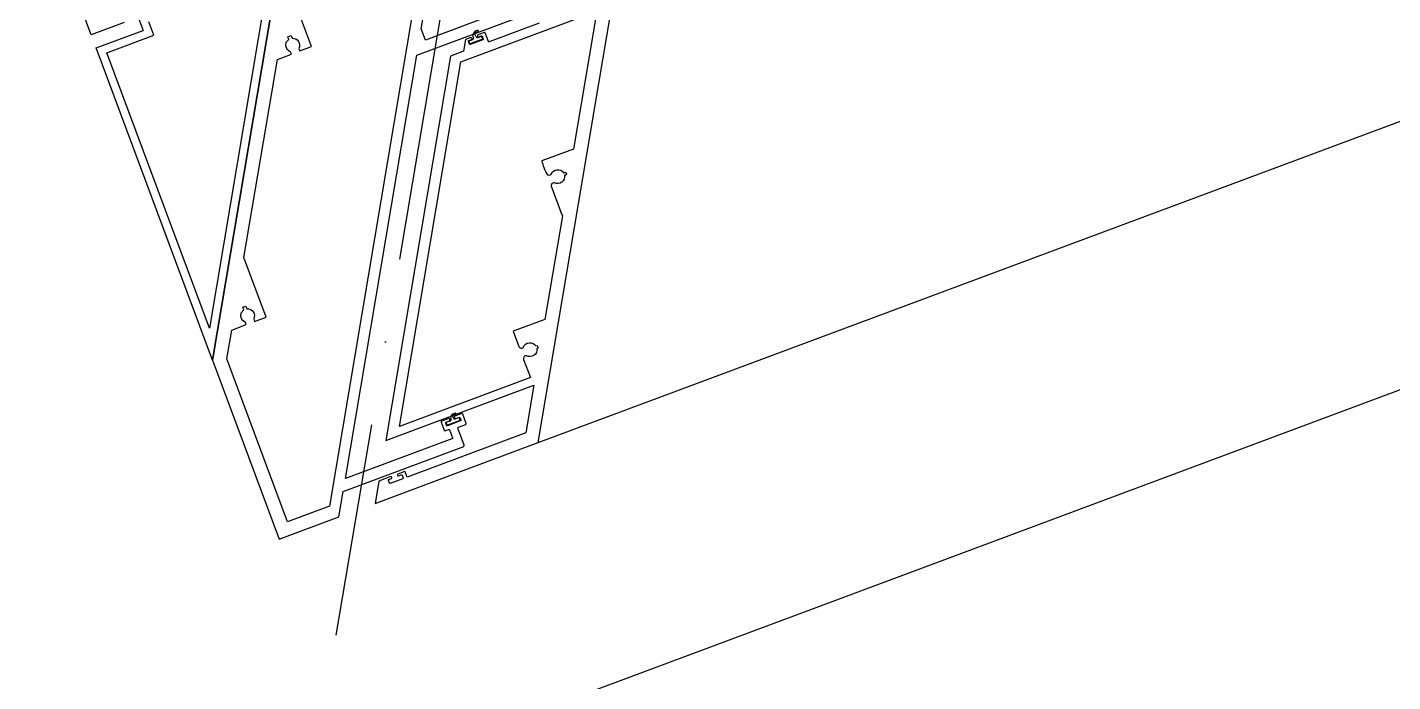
# Model space of a CAD drawing. Extents: x 12199666 to 24617114, y 1197707 to 2548648.
# Drawn here: x 12315454.2 to 12315943.4, y 1286010.6 to 1286244.8 of the extents above; entities that cross this region are included whole.
import ezdxf

# ---------------------------------------------------------------- set-up
doc = ezdxf.new("R2010")
doc.units = 0
doc.header["$LTSCALE"] = 10
doc.header["$MEASUREMENT"] = 0
doc.linetypes.add('TX-PLAN-T1-F11$0$ACAD_ISO04W100', pattern=[30, 24, -3, 0, -3])
doc.linetypes.add('TX-PLAN-T1-F11$0$BROKEN_2', pattern=[17.7, 12.5, -2.5, 0.2, -2.5])
doc.layers.add('TX-PLAN-T1-F11$0$_EDO-ALUMINIUM-SECTION', color=90, linetype='Continuous', lineweight=30)
for name, color, linetype in [('TX-PLAN-T1-F11$0$F-Alum', 4, 'Continuous'), ('TX-PLAN-T1-F11$0$F-center', 6, 'TX-PLAN-T1-F11$0$ACAD_ISO04W100'), ('TX-PLAN-T1-F11$0$F-concrete', 7, 'Continuous'), ('TX-PLAN-T1-F11$0$F-Gaskets', 8, 'Continuous'), ('TX-PLAN-T1-F11$0$F_MISC', 8, 'Continuous'), ('TX-PLAN-T1-F11$0$FITTINGS', 7, 'Continuous'), ('TX-PLAN-T1-F11$0$Hatch', 8, 'Continuous')]:
    doc.layers.add(name, color=color, linetype=linetype)

# ---------------------------------------------------------------- blocks, each defined once
blk = doc.blocks.new('*U193')
at = {"layer": 'TX-PLAN-T1-F11$0$F-Alum'}
blk.add_line((1440, 265.61), (565.21, -239.78), dxfattribs=at)
blk.add_lwpolyline([(1464.67, 117.49), (1481.25, 127.07, -0.414214), (1481.52, 127), (1483.17, 124.15, 0.414214), (1483.44, 124.08), (1485.65, 125.35, 0.371001), (1485.68, 125.79, 0.371001), (1485.28, 125.99), (1484.35, 125.45, -0.414214), (1484.08, 125.53), (1483.54, 126.46, -0.414214), (1483.61, 126.73), (1487.74, 129.11, -0.414214), (1488.01, 129.04), (1488.55, 128.11, -0.414214), (1488.48, 127.84), (1487.54, 127.3, 0.324751), (1487.5, 126.85, 0.324751), (1487.91, 126.66), (1489.67, 127.67), (1489.67, 131.94), (1494, 134.44), (1494, 273.92), (1445, 245.61), (1445, 262.93), (1484.28, 285.62), (1485.29, 283.88, 0.414214), (1485.56, 283.81), (1487.77, 285.08, 0.370983), (1487.8, 285.52, 0.370983), (1487.4, 285.72), (1486.47, 285.19, -0.414214), (1486.2, 285.26), (1485.66, 286.19, -0.414214), (1485.73, 286.46), (1489.86, 288.85, -0.414214), (1490.13, 288.77), (1490.67, 287.84, -0.414214), (1490.6, 287.57), (1489.67, 287.03, 0.386506), (1489.65, 286.59, 0.386506), (1490.03, 286.39), (1494, 288.68), (1494, 296.8), (1465.77, 280.5), (1440, 265.61), (1440, 22)], format="xyb", dxfattribs=at)
blk.add_lwpolyline([(1490, 268.14), (1490, 135.82), (1445, 109.82), (1445, 159.92), (1455.5, 165.96, 0.074616), (1453.03, 170.24, 0.485318), (1451.45, 170.13, -0.625689), (1447.11, 168.91), (1446.89, 168.78, -1.655975), (1446.66, 169.66, -0.636825), (1449.78, 172.94, 0.071948), (1449.87, 172.93, 0.577186), (1450.56, 174.53, 0.000784), (1445, 184.14), (1445, 221.72), (1455.52, 227.81), (1452.64, 232.81, 0.547967), (1450.94, 232.84, -0.625579), (1446.61, 231.63), (1446.18, 231.37), (1445.67, 232.24), (1446.11, 232.49, -0.625579), (1449.32, 235.64, 0.561553), (1450.11, 237.17), (1446.67, 243.11), (1446.67, 243.11)], format="xyb", close=True, dxfattribs=at)
at = {"layer": 'TX-PLAN-T1-F11$0$F-center'}
blk.add_line((1500, -30.81), (1500, 345.67), dxfattribs=at)
at = {"layer": 'TX-PLAN-T1-F11$0$F-concrete'}
blk.add_line((1584.68, 453.13), (460.04, -196.6), dxfattribs=at)
blk.add_line((1584.68, 453.13), (460.04, -196.6), dxfattribs=at)
at = {"layer": 'TX-PLAN-T1-F11$0$F-Gaskets'}
blk.add_lwpolyline([(1488.37, 128.32), (1488.12, 128.75, 0.414214), (1487.78, 128.84), (1483.88, 126.59, 0.414214), (1483.79, 126.25), (1484.04, 125.82, 0.414214), (1484.38, 125.73), (1485.46, 126.35, -0.302264), (1486.31, 125.88), (1486.46, 125.62, -0.517396), (1486, 124.25, 0.275933), (1485.8, 124.16, 0.788636), (1485.89, 123.74, 0.457338), (1487.25, 126.17), (1487.18, 126.38, -0.302264), (1487.2, 127.35), (1488.28, 127.98, 0.414214)], format="xyb", close=True, dxfattribs=at)
blk = doc.blocks.new('*U182')
at = {"layer": 'TX-PLAN-T1-F11$0$FITTINGS', "color": 2, "linetype": 'TX-PLAN-T1-F11$0$BROKEN_2'}
blk.add_line((13.575607, -66.244446, -7.767326), (13.575607, 7.606323, -7.767326), dxfattribs=at)
at = {"layer": 'TX-PLAN-T1-F11$0$FITTINGS', "color": 7}
for p, q in [((2.659439, 3.130249, -7.767326), (0.597366, 1.065002, -7.767326)), ((24.491775, 3.130249, -7.767326), (26.553818, 1.065002, -7.767326)), ((-0.924378, -43.744446, -7.767326), (-0.199967, -0.865967, -7.767326)), ((27.355423, -0.923584, -7.767326), (28.075607, -43.744446, -7.767326)), ((28.075607, -43.744446, -7.767326), (-0.924378, -43.744446, -7.767326)), ((0.075607, -45.244446, -7.767326), (0.075607, -43.744446, -7.767326)), ((27.075607, -45.244446, -7.767326), (27.075607, -43.744446, -7.767326)), ((-3.424378, -63.244446, -7.767326), (-3.110199, -48.244446, -7.767326)), ((27.261413, -45.244446, -7.767326), (-0.110199, -45.244446, -7.767326)), ((25.792412, -48.244446, -7.767326), (1.358795, -48.244446, -7.767326)), ((30.575607, -63.244446, -7.767326), (30.261413, -48.244446, -7.767326)), ((-0.424397, -63.244446, -7.767326), (-0.140968, -49.713135, -7.767326)), ((27.575607, -63.244446, -7.767326), (27.292175, -49.713135, -7.767326)), ((30.575607, -63.244446, -7.767326), (-3.424378, -63.244446, -7.767326))]:
    blk.add_line(p, q, dxfattribs=at)
at = {"layer": 'TX-PLAN-T1-F11$0$FITTINGS', "color": 7, "elevation": -7.767326}
for points in [[(0.677322, 1.148071), (0.636948, 1.106933), (0.597366, 1.065002), (0.558578, 1.022338), (0.520645, 0.978881), (0.483536, 0.934753), (0.447311, 0.889892), (0.411941, 0.84436), (0.377426, 0.798156), (0.343826, 0.751281), (0.311142, 0.703796), (0.279373, 0.6557), (0.24852, 0.606933), (0.218643, 0.557617), (0.189682, 0.507751), (0.161697, 0.457336), (0.134689, 0.406433), (0.108658, 0.354919), (0.083633, 0.302978), (0.059616, 0.25061), (0.036606, 0.197692), (0.014603, 0.144409), (-0.006363, 0.090698), (-0.026291, 0.03656), (-0.045181, -0.017884), (-0.063034, -0.072754), (-0.079788, -0.12793), (-0.095505, -0.183411), (-0.110153, -0.239136), (-0.123703, -0.295227), (-0.136185, -0.351502), (-0.147598, -0.40802), (-0.157913, -0.464783), (-0.16713, -0.521668), (-0.175278, -0.578797), (-0.182297, -0.635987), (-0.188248, -0.69336), (-0.19307, -0.750855), (-0.196793, -0.80835), (-0.199387, -0.865967), (-0.200913, -0.923645)], [(3.794601, 3.857177), (6.236297, 4.031402), (8.681045, 4.155883), (11.127823, 4.230651), (13.575607, 4.255554), (16.023392, 4.230651), (18.470169, 4.155883), (20.914917, 4.031402), (23.356613, 3.857177)], [(26.473862, 1.148071), (26.514236, 1.106933), (26.553818, 1.065002), (26.592605, 1.022338), (26.630539, 0.978881), (26.667648, 0.934753), (26.703873, 0.889892), (26.739242, 0.84436), (26.773758, 0.798156), (26.807358, 0.751281), (26.840042, 0.703796), (26.871811, 0.6557), (26.902664, 0.606933), (26.932541, 0.557617), (26.961502, 0.507751), (26.989487, 0.457336), (27.016495, 0.406433), (27.042526, 0.354919), (27.067551, 0.302978), (27.091568, 0.25061), (27.114578, 0.197692), (27.136581, 0.144409), (27.157547, 0.090698), (27.177475, 0.03656), (27.196365, -0.017884), (27.214218, -0.072754), (27.230972, -0.12793), (27.246689, -0.183411), (27.261337, -0.239136), (27.274917, -0.295227), (27.287399, -0.351502), (27.298813, -0.40802), (27.309128, -0.464783), (27.318344, -0.521668), (27.326492, -0.578797), (27.333511, -0.635987), (27.339462, -0.69336), (27.344284, -0.750855), (27.348007, -0.80835), (27.350601, -0.865967), (27.352127, -0.923645)]]:
    blk.add_lwpolyline(points, dxfattribs=at)
at = {"layer": 'TX-PLAN-T1-F11$0$FITTINGS', "color": 7}
blk.add_polyline3d([(0, 0, 0), (-0.044159, -0.117737, -0.439307), (-0.070603, -0.235718, -0.87975), (-0.079193, -0.353882, -1.32076), (-0.070007, -0.472046, -1.761769), (-0.042984, -0.590088, -2.202181), (0.00177, -0.707764, -2.641444), (0.064239, -0.825013, -3.078973), (0.144287, -0.941651, -3.514203), (0.241882, -1.057496, -3.946563), (0.356872, -1.172425, -4.375486), (0.489136, -1.286255, -4.80042), (0.638412, -1.398926, -5.220796), (0.804565, -1.510193, -5.636088), (0.987381, -1.619935, -6.045746), (1.186645, -1.728089, -6.44923), (1.402008, -1.834412, -6.846015), (1.633285, -1.938782, -7.235578), (1.880112, -2.041077, -7.617437), (2.142197, -2.141175, -7.991069), (2.41922, -2.239014, -8.355991), (2.710739, -2.33429, -8.711741), (3.01651, -2.427063, -9.057837), (3.335968, -2.51709, -9.393839), (3.668823, -2.60431, -9.719315), (4.014633, -2.688538, -10.033825), (4.372864, -2.769776, -10.336962), (4.743133, -2.84784, -10.628332), (5.124863, -2.922669, -10.907559), (5.5177, -2.994141, -11.174277), (5.920944, -3.062134, -11.428136), (6.334289, -3.126648, -11.668817), (6.756988, -3.1875, -11.895983), (7.188614, -3.24469, -12.109359), (7.628555, -3.298096, -12.308669), (8.076263, -3.347657, -12.493621), (8.531128, -3.393311, -12.664012), (8.99263, -3.434998, -12.819607), (9.460083, -3.472657, -12.960189), (9.932876, -3.506287, -13.085596), (10.410461, -3.535767, -13.195642), (10.892151, -3.561097, -13.290206), (11.37738, -3.582276, -13.369147), (11.865463, -3.599183, -13.432376), (12.355759, -3.611939, -13.479803), (12.847671, -3.620362, -13.51136), (13.340546, -3.624573, -13.527014), (13.83371, -3.624512, -13.526751), (14.326538, -3.620179, -13.510559), (14.81842, -3.611573, -13.478479), (15.308624, -3.598694, -13.430526), (15.796646, -3.581604, -13.366774), (16.281769, -3.560303, -13.287295), (16.763306, -3.534851, -13.192218), (17.240753, -3.505249, -13.08165), (17.713379, -3.471497, -12.955747), (18.180664, -3.433655, -12.814656), (18.641937, -3.391846, -12.658581), (19.096603, -3.34607, -12.487696), (19.544052, -3.296387, -12.302248), (19.983719, -3.242859, -12.102471), (20.415054, -3.185547, -11.888644), (20.837494, -3.124573, -11.661012), (21.250427, -3.059937, -11.419893), (21.653396, -2.991822, -11.165598), (22.045807, -2.920227, -10.898457), (22.427246, -2.845276, -10.61881), (22.797104, -2.76709, -10.327046), (23.154907, -2.685791, -10.023515), (23.500244, -2.601441, -9.708641), (23.832672, -2.5141, -9.382818), (24.151718, -2.424012, -9.046463), (24.456985, -2.331177, -8.700034), (24.748077, -2.235779, -8.343978), (25.024536, -2.137879, -7.978749), (25.286194, -2.03772, -7.604841), (25.532501, -1.935303, -7.22272), (25.763214, -1.830872, -6.83291), (25.978073, -1.724488, -6.435892), (26.176788, -1.616333, -6.03219), (26.359039, -1.506531, -5.622341), (26.524658, -1.395142, -5.20686), (26.67337, -1.282471, -4.786324), (26.805054, -1.16858, -4.361246), (26.919418, -1.05365, -3.932205), (27.016449, -0.937745, -3.499743), (27.095947, -0.821106, -3.064426), (27.157837, -0.703858, -2.626823), (27.201965, -0.586182, -2.187517), (27.228409, -0.46814, -1.747076), (27.236969, -0.349976, -1.306066), (27.227783, -0.231812, -0.865056), (27.200821, -0.11377, -0.424643), (27.156067, 0.003906, 0.01462)], dxfattribs=at)
for centre, radius, start, end in [((4.061478, 2.190612, -7.767326), 1.687788, 99.097847, 146.170289), ((23.089737, 2.190612, -7.767326), 1.687788, 33.829711, 80.902153), ((-0.109329, -48.245301, -7.767326), 3.00087, 90.016606, 179.983685), ((27.260559, -48.245301, -7.767326), 3.000855, 0.016315, 89.983685)]:
    blk.add_arc(centre, radius, start, end, dxfattribs=at)
blk = doc.blocks.new('TX-PLAN-T1-F11$0$A$C31F16DB5')
at = {"layer": 'TX-PLAN-T1-F11$0$F-Alum'}
for p, q in [((-250.41, 503.86), (-190.71, 400.53)), ((-190.71, 400.53), (-206.22, 391.57))]:
    blk.add_line(p, q, dxfattribs=at)
at = {"layer": 'TX-PLAN-T1-F11$0$F-Alum', "flags": 128}
for points in [[(-250.41, 503.86), (-250.41, 368.86)], [(-203.67, 387.15), (-206.22, 391.57)], [(-199.06, 389.93), (-188.21, 396.2), (-160.9, 348.92)]]:
    blk.add_lwpolyline(points, dxfattribs=at)
at = {"layer": 'TX-PLAN-T1-F11$0$F-Alum'}
for points in [[(-247.41, 492.67), (-194.81, 401.62), (-210.31, 392.66), (-207.75, 388.22)], [(-247.41, 372.36), (-247.41, 492.67)]]:
    blk.add_lwpolyline(points, dxfattribs=at)
at = {"layer": 'TX-PLAN-T1-F11$0$Hatch'}
for p, q in [((-249.93, 490.73), (-249.93, 490.73)), ((-211.56, 390.41, 0), (-211.56, 390.41, 0))]:
    blk.add_line(p, q, dxfattribs=at)
at = {"layer": 'TX-PLAN-T1-F11$0$F_MISC', "rotation": 300.0159517513385}
blk.add_blockref('*U182', (-122.76, 409.33, 7.77), dxfattribs=at)
blk = doc.blocks.new('TX-PLAN-T1-F11$0$TY001')
at = {"layer": 'TX-PLAN-T1-F11$0$F-Alum', "flags": 128}
blk.add_lwpolyline([(60, 52.2), (60, 255.97), (60, 255.97), (25.8, 315.17), (6, 303.74), (6, 294.43), (-33.88, 271.39, 0.414214), (-33.99, 270.98), (-30.73, 265.33, -0.414214), (-30.84, 264.92), (-33.28, 263.51, 0.414214), (-33.39, 263.1), (-31.62, 260.04, 0.414214), (-31.21, 259.93), (-28.95, 261.24, 0.414214), (-28.84, 261.65, 0.477313), (-29.41, 262.03), (-30.48, 261.42, -0.414214), (-30.89, 261.53), (-31.28, 262.2, -0.414214), (-31.17, 262.61), (-26.92, 265.06, -0.414214), (-26.52, 264.95), (-26.13, 264.28, -0.414214), (-26.24, 263.87), (-27.31, 263.25, 0.414214), (-27.42, 262.84, 0.430283), (-26.85, 262.46), (-24.59, 263.76, 0.414214), (-24.48, 264.17), (-26.01, 266.83, 0.414214), (-26.42, 266.94), (-27.49, 266.32, -0.414214), (-27.9, 266.43), (-29.39, 269.02, -0.414214), (-29.28, 269.43), (6, 289.81), (6, 136.09), (-32.85, 113.65, 0.414214)], format="xyb", dxfattribs=at)
for points in [[(-28.43, 111.58), (3.86, 130.24), (6, 126.53), (6, 116.85)], [(60, 255.97), (60, 120.98)]]:
    blk.add_lwpolyline(points, dxfattribs=at)
at = {"layer": 'TX-PLAN-T1-F11$0$F-Alum'}
blk.add_lwpolyline([(10, 119.85), (10, 300.48), (23.88, 308.5), (55, 254.63), (55, 244.15), (50.23, 241.39), (50.63, 240.69), (51.94, 240.05), (52.65, 238.82), (52.73, 237.46), (51.98, 236.33), (52.49, 235.45), (51.44, 234.85), (50.91, 235.76, -0.588182), (47.91, 238.94), (47.42, 239.77), (43.57, 237.55), (55, 217.76), (55, 145.9), (50.36, 143.22), (50.77, 142.52), (52.07, 141.87), (52.78, 140.65), (52.86, 139.29), (52.12, 138.16), (52.62, 137.28), (51.57, 136.67), (51.04, 137.59, -0.588182), (48.04, 140.76), (47.56, 141.6), (43.7, 139.37), (54.98, 119.85)], format="xyb", dxfattribs=at)
at = {"layer": 'TX-PLAN-T1-F11$0$F-center'}
blk.add_line((0, -30.81), (0, 345.67), dxfattribs=at)
at = {"layer": 'TX-PLAN-T1-F11$0$F-Gaskets'}
blk.add_lwpolyline([(-26.35, 264.23), (-26.6, 264.67, 0.414214), (-26.95, 264.76), (-30.84, 262.51, 0.414214), (-30.93, 262.16), (-30.68, 261.73, 0.414214), (-30.34, 261.64), (-29.26, 262.27, -0.414214), (-28.58, 262.08), (-28.43, 261.82, -0.517396), (-28.89, 260.45, 0.275933), (-29.09, 260.36, 3.515715), (-29, 260.32, 0.517862), (-27.64, 262.37), (-27.71, 262.58, -0.414214), (-27.53, 263.27), (-26.44, 263.89, 0.414214)], format="xyb", close=True, dxfattribs=at)
at = {"layer": 'TX-PLAN-T1-F11$0$Hatch'}
blk.add_line((60.48, 242.84), (60.48, 242.84), dxfattribs=at)
blk.add_blockref('TX-PLAN-T1-F11$0$A$C31F16DB5', (310.41, -247.89))
blk = doc.blocks.new('TX-PLAN-T1-F11$0$A$C21521A5F')
at = {"rotation": 90}
for name, p in [('TX-PLAN-T1-F11$0$TY001', (388.72, 6260.22, 0)), ('*U193', (388.72, 4760.22, 0))]:
    blk.add_blockref(name, p, dxfattribs=at)
blk = doc.blocks.new('TX-PLAN-T1-F11$0$标准层幕墙0118')
at = {"color": 3, "rotation": 90}
blk.add_blockref('TX-PLAN-T1-F11$0$A$C21521A5F', (22760.22, 37461.28, 0), dxfattribs=at)
blk = doc.blocks.new('TX-PLAN-T1-F11')
at = {"layer": 'TX-PLAN-T1-F11$0$_EDO-ALUMINIUM-SECTION', "rotation": 350.4236156863823}
blk.add_blockref('TX-PLAN-T1-F11$0$标准层幕墙0118', (12293055.45, 1251790.44), dxfattribs=at)

msp = doc.modelspace()

# ---------------------------------------------------------------- block references
msp.add_blockref('TX-PLAN-T1-F11', (0, 0))

doc.saveas('drawing.dxf')
